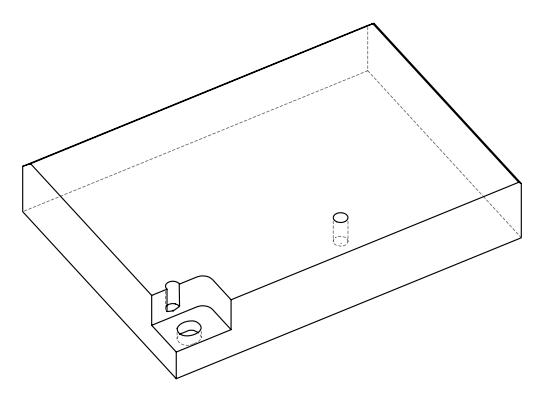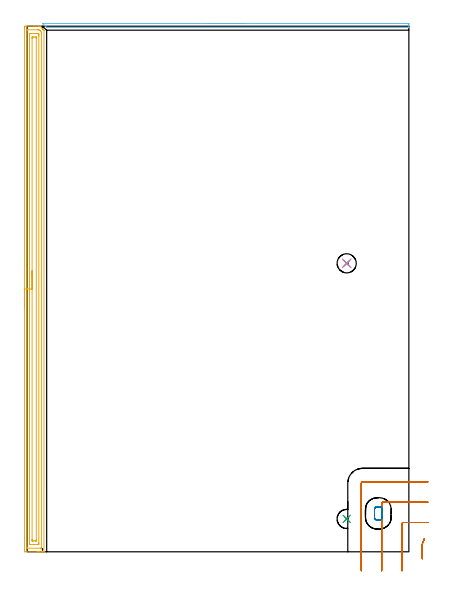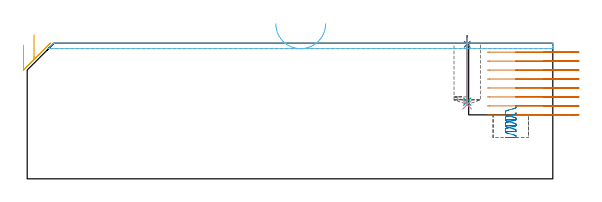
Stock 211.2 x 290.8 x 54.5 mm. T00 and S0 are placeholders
(PLAN: 8 operations, 4 tool changes, 16.1 min)
(1 SPOT_DRILL | STEP1POCKET | NXT0321_9005460120000 | 0.03 min | 1 mm3)
(2 SPOT_DRILL_1 | STEP1POCKET_1 | NXT0321_9005460120000 | 0.03 min | 1 mm3)
(3 DRILL_BLIND_HOLE_INTO_CENTER | STEP1POCKET | NXT0301_077 | 0.1 min | 1955 mm3)
(4 DRILL_BLIND_HOLE_INTO_CENTER_1 | STEP1POCKET_1 | NXT0301_077 | 0.11 min | 2060 mm3)
(5 AREA_MILL | FG_CHAMFER_SURFACE | UGT0205_001 | 9.55 min | 16955 mm3)
(6 AREA_MILL_1 | FG_CHAMFER_SURFACE_1 | UGT0205_001 | 1.77 min | 487 mm3)
(7 MILL_CORNER_NOTCH_RECTANGULAR | CORNER_NOTCH_RECTANGULAR | UGT0201_133 | Follow Part, ap 3.75, ae 75% | 3.97 min | 43723 mm3)
(8 MILL_RECTANGULAR_POCKET | POCKET_RECTANGULAR_STRAIGHT | NXT0201_013 | Follow Part, ap 2.5, ae 75% | 0.51 min | 1913 mm3)
(TOOL NXT0321_9005460120000 | NC Spot Drill, 142deg, 12mm, Carbide, Uncoated | D12 PA142 FL30 Z2)
(TOOL NXT0301_077 | Carbide Drill 10.6mm [860.1-1060-053A1-MM 2214] | D10.6 PA140 FL71 Z2)
(TOOL UGT0205_001 | Chamfer Mill 20 x 3 x 45 deg. | D20 FL50 Z2)
(TOOL UGT0201_133 | Carbide End Mill 15.0 | D15 FL30 Z4)
(TOOL NXT0201_013 | ENDMILL 10mm | D10 FL30 Z4)
(OP 1 SPOT_DRILL)
G17 G21 G94 G90
T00 M6
G54
G17 G0 G90 X176.8 Y18.2 S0 M3
G43 Z64.5 H0
G94 G81 G98 Z54.044 F250. R57.5
G80
M5
M2
(OP 2 SPOT_DRILL_1)
G17 G21 G94 G90
T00 M6
G54
G17 G0 G90 X176.8 Y159.6 S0 M3
G43 Z64.5 H0
G94 G81 G98 Z54.044 F250. R57.5
G80
M5
M2
(OP 3 DRILL_BLIND_HOLE_INTO_CENTER)
G17 G21 G94 G90
T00 M6
G54
G17 G0 G90 X176.8 Y18.2 S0 M3
G43 Z64.5 H1
G94 G81 G98 Z31. F250. R56.5
G80
M5
M2
(OP 4 DRILL_BLIND_HOLE_INTO_CENTER_1)
G17 G21 G94 G90
T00 M6
G54
G17 G0 G90 X176.8 Y159.6 S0 M3
G43 Z64.5 H1
G94 G81 G98 Z29.8 F250. R56.5
G80
M5
M2
(OP 5 AREA_MILL)
G17 G21 G94 G90
T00 M6
G54
G17 G0 G90 X-1.5 Y135.4 S1061 M3
G43 Z64.5 H0
Z53.7
G94 G1 Y135.438 Z52.828 F250.
Y135.552 Z51.964
Y135.741 Z51.112
Y136.003 Z50.28
Y136.337 Z49.474
Y136.74 Z48.7
Y137.208 Z47.964
Y137.74 Z47.272
Y138.329 Z46.629
Y138.972 Z46.04
Y139.664 Z45.508
Y140.4 Z45.04
Y141.174 Z44.637
Y141.98 Z44.303
Y142.812 Z44.041
Y143.664 Z43.852
Y144.528 Z43.738
Y145.4 Z43.7
Y289.811
X-1.499 Y290.177 Z43.701
X-1.495 Y290.7 Z43.703
X-1.492 Y290.792 Z43.706
X-0.976 Y290.8 Z44.221
X3.457 Z48.652
X4.881 Z50.078
X6.117 Z51.311
X7.003 Y290.799 Z52.201
X7.093 Y290.797 Z52.288
X7.129 Y290.773 Z52.325
X8.618 Y289.284 Z53.815
X8.776 Y289.126 Z53.971
X8.933 Y288.969 Z54.13
X9.064 Y288.837 Z54.262
X9.22 Y288.683 Z54.415
X9.254 Y288.646 Z54.45
X9.296 Y288.595 Z54.489
X9.3 Y288.39 Z54.5
Y0.176
X9.297 Y0.01 Z54.488
X9.27 Y0.007 Z54.461
X8.888 Y0. Z54.087
X8.588 Z53.787
X7.89 Z53.085
X6.654 Z51.851
X6.117 Z51.311
X5.499 Z50.694
X-1.246 Y0.001 Z43.952
X-1.492 Y0.01 Z43.706
X-1.499 Y0.256 Z43.699
Y0.276
X-1.5 Y145.4 Z43.7
X-0.086 Z45.114
Y288.386
X-0.084 Y288.612 Z45.116
X-0.081 Y288.723 Z45.119
X-0.079 Y288.775 Z45.121
X-0.068 Y288.79 Z45.132
X-0.017 Y288.792 Z45.183
X0.391 Y288.799 Z45.591
X5.711 Z50.911
X6.117 Y288.795 Z51.317
X6.606 Y288.79 Z51.806
X7.003 Y288.445 Z52.203
X7.022 Y288.428 Z52.222
X7.041 Y288.409 Z52.241
X7.06 Y288.39 Z52.26
X7.884 Y287.502 Z53.084
Y287.496
X7.886 Y286.607 Z53.086
Y2.414
X7.884 Y2.188 Z53.084
X7.881 Y2.077 Z53.081
X7.879 Y2.025 Z53.079
X7.868 Y2.01 Z53.068
X7.817 Y2.008 Z53.017
X7.409 Y2.001 Z52.609
X0.317 Y2. Z45.517
X0.055 Y2.003 Z45.255
X-0.058 Y2.008 Z45.142
X-0.076 Y2.01 Z45.124
X-0.079 Y2.025 Z45.121
X-0.082 Y2.078 Z45.118
X-0.085 Y2.187 Z45.115
X-0.086 Y2.406 Z45.114
Y145.4
X1.328 Z46.528
X1.329 Y285.709 Z46.529
X1.33 Y286.066 Z46.53
X1.333 Y286.603 Z46.533
X1.335 Y286.772 Z46.535
X1.497 Y286.791 Z46.697
X1.683 Y286.795 Z46.883
X2.374 Y286.8 Z47.574
X2.57 Z47.77
X5.034 Z50.234
X5.23 Z50.43
X5.923 Y286.798 Z51.123
X6.117 Y286.793 Z51.317
X6.18 Y286.79 Z51.38
X6.252 Y286.734 Z51.452
X6.38 Y286.603 Z51.58
X6.461 Y286.509 Z51.661
X6.464 Y286.423 Z51.664
X6.468 Y286.248 Z51.668
X6.471 Y285.709 Z51.671
Y285.351
Y5.091
X6.47 Y4.734 Z51.67
X6.467 Y4.197 Z51.667
X6.465 Y4.028 Z51.665
X6.303 Y4.009 Z51.503
X6.117 Y4.005 Z51.317
X5.426 Y4. Z50.626
X5.23 Z50.43
X3.653 Z48.853
X1.879 Z47.079
X1.683 Y4.002 Z46.883
X1.488 Y4.005 Z46.688
X1.358 Y4.01 Z46.558
X1.334 Y4.018 Z46.534
X1.333 Y4.036 Z46.533
X1.33 Y4.078 Z46.53
X1.329 Y4.197 Z46.529
X1.328 Y145.4 Z46.528
X2.743 Z47.943
Y283.921
X2.747 Y284.637 Z47.947
X2.75 Y284.743 Z47.95
X2.755 Y284.79 Z47.955
X2.803 Y284.792 Z48.003
X3.021 Y284.796 Z48.221
X3.457 Y284.8 Z48.657
X4.358 Z49.558
X4.783 Y284.796 Z49.983
X4.995 Y284.792 Z50.195
X5.044 Y284.79 Z50.244
X5.05 Y284.758 Z50.25
X5.052 Y284.693 Z50.252
X5.057 Y284.096 Z50.257
Y283.921
Y6.879
X5.053 Y6.163 Z50.253
X5.05 Y6.057 Z50.25
X5.045 Y6.01 Z50.245
X4.997 Y6.008 Z50.197
X4.779 Y6.004 Z49.979
X4.343 Y6. Z49.543
X3.442 Z48.642
X3.017 Y6.004 Z48.217
X2.804 Y6.008 Z48.004
X2.756 Y6.01 Z47.956
X2.75 Y6.042 Z47.95
X2.748 Y6.107 Z47.948
X2.743 Y6.704 Z47.943
Y6.879
Y145.4
Y146.272 Z47.981
Y147.136 Z48.095
Y147.988 Z48.283
Y148.82 Z48.546
Y149.626 Z48.88
Y150.4 Z49.282
Y151.136 Z49.751
Y151.828 Z50.282
Y152.471 Z50.872
Y153.06 Z51.515
Y153.592 Z52.207
Y154.06 Z52.943
Y154.463 Z53.716
Y154.797 Z54.522
Y155.059 Z55.354
Y155.248 Z56.206
Y155.362 Z57.071
Y155.4 Z57.943
G0 Z64.5
M5
M2
(OP 6 AREA_MILL_1)
G17 G21 G94 G90
T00 M6
G54
G17 G0 G90 X99.9 Y292.3 S1061 M3
G43 Z64.5 H0
Z62.3
G94 G1 X99.938 Z61.428 F250.
X100.052 Z60.564
X100.241 Z59.712
X100.503 Z58.88
X100.837 Z58.074
X101.24 Z57.3
X101.708 Z56.564
X102.24 Z55.872
X102.829 Z55.229
X103.472 Z54.64
X104.164 Z54.108
X104.9 Z53.64
X105.674 Z53.237
X106.48 Z52.903
X107.312 Z52.641
X108.164 Z52.452
X109.028 Z52.338
X109.9 Z52.3
X210.732
X211.057 Y292.298 Z52.302
X211.174 Y292.293 Z52.304
X211.196 Y292.291 Z52.305
X211.197 Y292.066 Z52.53
X211.2 Y291.51 Z53.089
Y290.25 Z54.349
X211.196 Y290.173 Z54.419
X211.19 Y290.103 Z54.488
X211.057 Y290.1 Z54.5
X10.971
X10.805 Y290.103 Z54.489
X10.75 Y290.152 Z54.444
X10.61 Y290.29 Z54.31
X8.743 Y292.156 Z52.442
X8.712 Y292.187 Z52.411
X8.619 Y292.292 Z52.305
X8.684 Y292.297 Z52.301
X8.723 Y292.299 Z52.299
X109.9 Y292.3 Z52.3
X110.772 Z52.338
X111.636 Z52.452
X112.488 Z52.641
X113.32 Z52.903
X114.126 Z53.237
X114.9 Z53.64
X115.636 Z54.108
X116.328 Z54.64
X116.971 Z55.229
X117.56 Z55.872
X118.092 Z56.564
X118.56 Z57.3
X118.963 Z58.074
X119.297 Z58.88
X119.559 Z59.712
X119.748 Z60.564
X119.862 Z61.428
X119.9 Z62.3
G0 Z64.5
M5
M2
(OP 7 MILL_CORNER_NOTCH_RECTANGULAR)
G17 G21 G94 G90
T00 M6
G54
G17 G0 G90 X219.777 Y7.276 S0 M3
G43 Z64.5 H0
Z50.9
G94 G1 X218.7 Y4.476 F250.
G3 X218.65 Y4.211 R0.75
G1 Y-0.865
Y-3.865
G0 Z64.5
X221.7 Y16.2
Z50.9
G1 X218.7
X208.146 F500.
G3 X207.4 Y15.454 R0.75
G1 Y-7.5
Y-10.5 F250.
G0 Z64.5
X221.7 Y27.45
Z50.9
G1 X218.7
X196.897 F500.
G3 X196.15 Y26.703 R0.75
G1 Y-7.5
Y-10.5 F250.
G0 Z64.5
X221.7 Y38.7
Z50.9
G1 X218.7
X185.647 F500.
G3 X184.9 Y37.953 R0.75
G1 Y-7.5
Y-10.5 F250.
G0 Z64.5
X219.777 Y7.276
Z47.3
G1 X218.7 Y4.476
G3 X218.65 Y4.211 R0.75
G1 Y-0.865
Y-3.865
G0 Z64.5
X221.7 Y16.2
Z47.3
G1 X218.7
X208.146 F500.
G3 X207.4 Y15.454 R0.75
G1 Y-7.5
Y-10.5 F250.
G0 Z64.5
X221.7 Y27.45
Z47.3
G1 X218.7
X196.897 F500.
G3 X196.15 Y26.703 R0.75
G1 Y-7.5
Y-10.5 F250.
G0 Z64.5
X221.7 Y38.7
Z47.3
G1 X218.7
X185.647 F500.
G3 X184.9 Y37.953 R0.75
G1 Y-7.5
Y-10.5 F250.
G0 Z64.5
X219.777 Y7.276
Z43.7
G1 X218.7 Y4.476
G3 X218.65 Y4.211 R0.75
G1 Y-0.865
Y-3.865
G0 Z64.5
X221.7 Y16.2
Z43.7
G1 X218.7
X208.146 F500.
G3 X207.4 Y15.454 R0.75
G1 Y-7.5
Y-10.5 F250.
G0 Z64.5
X221.7 Y27.45
Z43.7
G1 X218.7
X196.897 F500.
G3 X196.15 Y26.703 R0.75
G1 Y-7.5
Y-10.5 F250.
G0 Z64.5
X221.7 Y38.7
Z43.7
G1 X218.7
X185.647 F500.
G3 X184.9 Y37.953 R0.75
G1 Y-7.5
Y-10.5 F250.
G0 Z64.5
X219.777 Y7.276
Z40.1
G1 X218.7 Y4.476
G3 X218.65 Y4.211 R0.75
G1 Y-0.865
Y-3.865
G0 Z64.5
X221.7 Y16.2
Z40.1
G1 X218.7
X208.146 F500.
G3 X207.4 Y15.454 R0.75
G1 Y-7.5
Y-10.5 F250.
G0 Z64.5
X221.7 Y27.45
Z40.1
G1 X218.7
X196.897 F500.
G3 X196.15 Y26.703 R0.75
G1 Y-7.5
Y-10.5 F250.
G0 Z64.5
X221.7 Y38.7
Z40.1
G1 X218.7
X185.647 F500.
G3 X184.9 Y37.953 R0.75
G1 Y-7.5
Y-10.5 F250.
G0 Z64.5
X219.777 Y7.276
Z36.5
G1 X218.7 Y4.476
G3 X218.65 Y4.211 R0.75
G1 Y-0.865
Y-3.865
G0 Z64.5
X221.7 Y16.2
Z36.5
G1 X218.7
X208.146 F500.
G3 X207.4 Y15.454 R0.75
G1 Y-7.5
Y-10.5 F250.
G0 Z64.5
X221.7 Y27.45
Z36.5
G1 X218.7
X196.897 F500.
G3 X196.15 Y26.703 R0.75
G1 Y-7.5
Y-10.5 F250.
G0 Z64.5
X221.7 Y38.7
Z36.5
G1 X218.7
X185.647 F500.
G3 X184.9 Y37.953 R0.75
G1 Y-7.5
Y-10.5 F250.
G0 Z64.5
X219.777 Y7.276
Z32.9
G1 X218.7 Y4.476
G3 X218.65 Y4.211 R0.75
G1 Y-0.865
Y-3.865
G0 Z64.5
X221.7 Y16.2
Z32.9
G1 X218.7
X208.146 F500.
G3 X207.4 Y15.454 R0.75
G1 Y-7.5
Y-10.5 F250.
G0 Z64.5
X221.7 Y27.45
Z32.9
G1 X218.7
X196.897 F500.
G3 X196.15 Y26.703 R0.75
G1 Y-7.5
Y-10.5 F250.
G0 Z64.5
X221.7 Y38.7
Z32.9
G1 X218.7
X185.647 F500.
G3 X184.9 Y37.953 R0.75
G1 Y-7.5
Y-10.5 F250.
G0 Z64.5
X219.777 Y7.276
Z29.3
G1 X218.7 Y4.476
G3 X218.65 Y4.211 R0.75
G1 Y-0.865
Y-3.865
G0 Z64.5
X221.7 Y16.2
Z29.3
G1 X218.7
X208.146 F500.
G3 X207.4 Y15.454 R0.75
G1 Y-7.5
Y-10.5 F250.
G0 Z64.5
X221.7 Y27.45
Z29.3
G1 X218.7
X196.897 F500.
G3 X196.15 Y26.703 R0.75
G1 Y-7.5
Y-10.5 F250.
G0 Z64.5
X221.7 Y38.7
Z29.3
G1 X218.7
X185.647 F500.
G3 X184.9 Y37.953 R0.75
G1 Y-7.5
Y-10.5 F250.
G0 Z64.5
X219.777 Y7.276
Z25.7
G1 X218.7 Y4.476
G3 X218.65 Y4.211 R0.75
G1 Y-0.865
Y-3.865
G0 Z64.5
X221.7 Y16.2
Z25.7
G1 X218.7
X208.146 F500.
G3 X207.4 Y15.454 R0.75
G1 Y-7.5
Y-10.5 F250.
G0 Z64.5
X221.7 Y27.45
Z25.7
G1 X218.7
X196.897 F500.
G3 X196.15 Y26.703 R0.75
G1 Y-7.5
Y-10.5 F250.
G0 Z64.5
X221.7 Y38.7
Z25.7
G1 X218.7
X185.647 F500.
G3 X184.9 Y37.953 R0.75
G1 Y-7.5
Y-10.5 F250.
G0 Z64.5
M5
M2
(OP 8 MILL_RECTANGULAR_POCKET)
G17 G21 G94 G90
T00 M6
G54
G17 G0 G90 X196.4 Y21.824 S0 M3
G43 Z64.5 H0
Z29.075
G94 G1 Y23.5 Z28.626 F250.
Y23.618 Z28.594
X196.353 Y23.88 Z28.523
X196.257 Y24.128 Z28.452
X196.116 Y24.354 Z28.38
X195.935 Y24.549 Z28.309
X195.745 Y24.691 Z28.246
X195.444 Y24.833 Z28.157
X195.118 Y24.9 Z28.067
X193.482 Z27.629
X193.161 Y24.835 Z27.541
X192.864 Y24.697 Z27.453
X192.607 Y24.493 Z27.365
X192.403 Y24.236 Z27.278
X192.265 Y23.939 Z27.19
X192.2 Y23.618 Z27.102
Y18.882 Z25.833
X192.265 Y18.561 Z25.745
X192.403 Y18.264 Z25.657
X192.607 Y18.007 Z25.57
X192.864 Y17.803 Z25.482
X193.161 Y17.665 Z25.394
X193.482 Y17.6 Z25.306
X195.118 Z24.868
X195.444 Y17.667 Z24.779
X195.745 Y17.809 Z24.689
X195.935 Y17.951 Z24.626
X196.116 Y18.146 Z24.555
X196.257 Y18.372 Z24.483
X196.353 Y18.62 Z24.412
X196.4 Y18.882 Z24.341
Y19. Z24.309
Y21.25 Z23.706
Y23.5 F500.
G3 X195. Y24.9 R1.4
G1 X193.6
G3 X192.2 Y23.5 R1.4
G1 Y19.
G3 X193.6 Y17.6 R1.4
G1 X195.
G3 X196.4 Y19. R1.4
G1 Y21.25
Y22.25
G0 Y21.824 Z26.706
G1 Y23.5 Z26.257 F250.
Y23.618 Z26.226
X196.353 Y23.88 Z26.154
X196.257 Y24.128 Z26.083
X196.116 Y24.354 Z26.012
X195.935 Y24.549 Z25.94
X195.745 Y24.691 Z25.877
X195.444 Y24.833 Z25.788
X195.118 Y24.9 Z25.699
X193.482 Z25.26
X193.161 Y24.835 Z25.172
X192.864 Y24.697 Z25.085
X192.607 Y24.493 Z24.997
X192.403 Y24.236 Z24.909
X192.265 Y23.939 Z24.821
X192.2 Y23.618 Z24.733
Y18.882 Z23.464
X192.265 Y18.561 Z23.376
X192.403 Y18.264 Z23.289
X192.607 Y18.007 Z23.201
X192.864 Y17.803 Z23.113
X193.161 Y17.665 Z23.025
X193.482 Y17.6 Z22.938
X195.118 Z22.499
X195.444 Y17.667 Z22.41
X195.745 Y17.809 Z22.321
X195.935 Y17.951 Z22.257
X196.116 Y18.146 Z22.186
X196.257 Y18.372 Z22.115
X196.353 Y18.62 Z22.043
X196.4 Y18.882 Z21.972
Y19. Z21.94
Y21.25 Z21.337
Y23.5 F500.
G3 X195. Y24.9 R1.4
G1 X193.6
G3 X192.2 Y23.5 R1.4
G1 Y19.
G3 X193.6 Y17.6 R1.4
G1 X195.
G3 X196.4 Y19. R1.4
G1 Y21.25
Y22.25
G0 Y21.824 Z24.337
G1 Y23.5 Z23.889 F250.
Y23.618 Z23.857
X196.353 Y23.88 Z23.786
X196.257 Y24.128 Z23.714
X196.116 Y24.354 Z23.643
X195.935 Y24.549 Z23.572
X195.745 Y24.691 Z23.508
X195.444 Y24.833 Z23.419
X195.118 Y24.9 Z23.33
X193.482 Z22.891
X193.161 Y24.835 Z22.804
X192.864 Y24.697 Z22.716
X192.607 Y24.493 Z22.628
X192.403 Y24.236 Z22.54
X192.265 Y23.939 Z22.452
X192.2 Y23.618 Z22.365
Y18.882 Z21.095
X192.265 Y18.561 Z21.008
X192.403 Y18.264 Z20.92
X192.607 Y18.007 Z20.832
X192.864 Y17.803 Z20.744
X193.161 Y17.665 Z20.657
X193.482 Y17.6 Z20.569
X195.118 Z20.13
X195.444 Y17.667 Z20.041
X195.745 Y17.809 Z19.952
X195.935 Y17.951 Z19.888
X196.116 Y18.146 Z19.817
X196.257 Y18.372 Z19.746
X196.353 Y18.62 Z19.675
X196.4 Y18.882 Z19.603
Y19. Z19.572
Y21.25 Z18.969
Y23.5 F500.
G3 X195. Y24.9 R1.4
G1 X193.6
G3 X192.2 Y23.5 R1.4
G1 Y19.
G3 X193.6 Y17.6 R1.4
G1 X195.
G3 X196.4 Y19. R1.4
G1 Y21.25
Y22.25
G0 Y21.824 Z21.969
G1 Y23.5 Z21.52 F250.
Y23.618 Z21.488
X196.353 Y23.88 Z21.417
X196.257 Y24.128 Z21.345
X196.116 Y24.354 Z21.274
X195.935 Y24.549 Z21.203
X195.745 Y24.691 Z21.139
X195.444 Y24.833 Z21.05
X195.118 Y24.9 Z20.961
X193.482 Z20.523
X193.161 Y24.835 Z20.435
X192.864 Y24.697 Z20.347
X192.607 Y24.493 Z20.259
X192.403 Y24.236 Z20.171
X192.265 Y23.939 Z20.084
X192.2 Y23.618 Z19.996
Y18.882 Z18.727
X192.265 Y18.561 Z18.639
X192.403 Y18.264 Z18.551
X192.607 Y18.007 Z18.463
X192.864 Y17.803 Z18.376
X193.161 Y17.665 Z18.288
X193.482 Y17.6 Z18.2
X195.118 Z17.762
X195.444 Y17.667 Z17.672
X195.745 Y17.809 Z17.583
X195.935 Y17.951 Z17.52
X196.116 Y18.146 Z17.448
X196.257 Y18.372 Z17.377
X196.353 Y18.62 Z17.306
X196.4 Y18.882 Z17.235
Y19. Z17.203
Y21.25 Z16.6
Y23.5 F500.
G3 X195. Y24.9 R1.4
G1 X193.6
G3 X192.2 Y23.5 R1.4
G1 Y19.
G3 X193.6 Y17.6 R1.4
G1 X195.
G3 X196.4 Y19. R1.4
G1 Y21.25
Y22.25
G0 Z64.5
M5
M2
